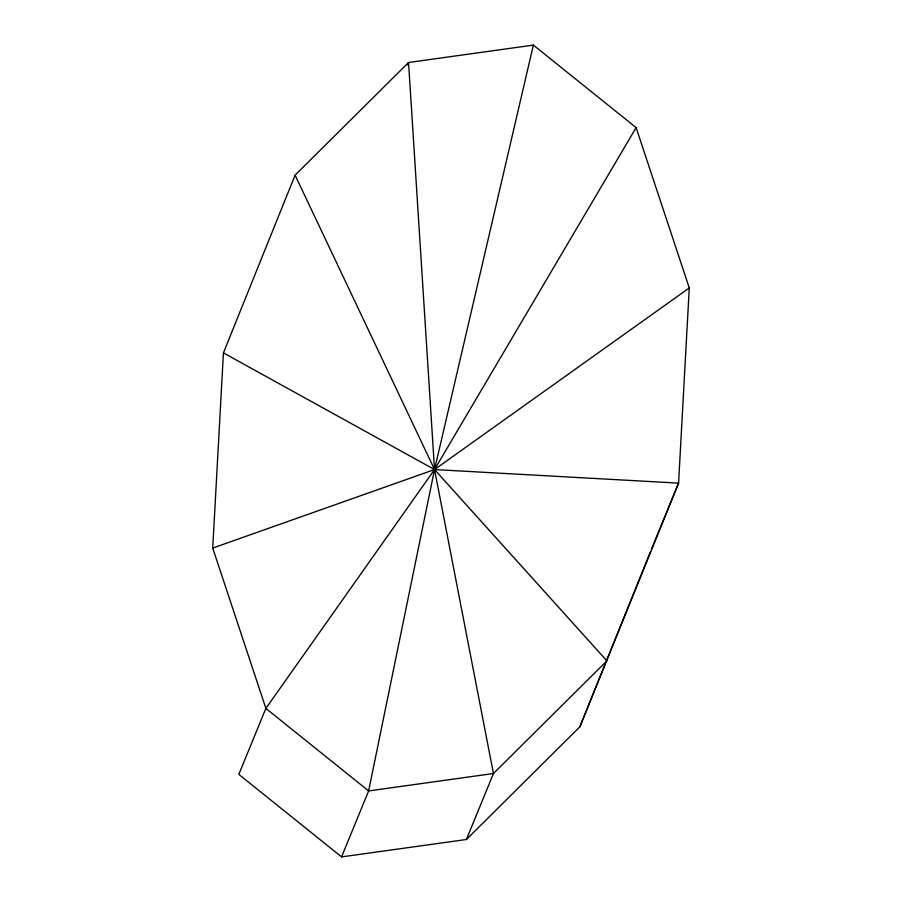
<?xml version="1.0" encoding="UTF-8"?>
<svg xmlns="http://www.w3.org/2000/svg" width="902" height="902" viewBox="0 0 902 902"><rect width="100%" height="100%" fill="white"/><g stroke="black" fill="none" stroke-linecap="round" stroke-linejoin="round"><path stroke-width="1.35" d="M295.101 175.157L434.527 469.559L606.899 660.862L493.45 773.521L368.625 790.93L265.876 708.408L212.725 548.078L223.425 352.896L295.101 175.157L408.55 62.497L533.375 45.1L636.124 127.622L689.275 287.952L678.575 483.134L579.839 726.843L466.39 839.503L341.565 856.9L238.816 774.378L265.876 708.408L434.527 469.559L636.124 127.622M533.375 45.1L434.527 469.559L368.625 790.93L341.565 856.9M579.839 726.843L650.466 551.72M407.49 65.091L408.55 62.497L434.527 469.559L493.45 773.521L466.39 839.503M651.526 549.104L678.575 483.134L434.527 469.559L212.725 548.078M689.275 287.952L434.527 469.559L223.425 352.896"/></g></svg>
